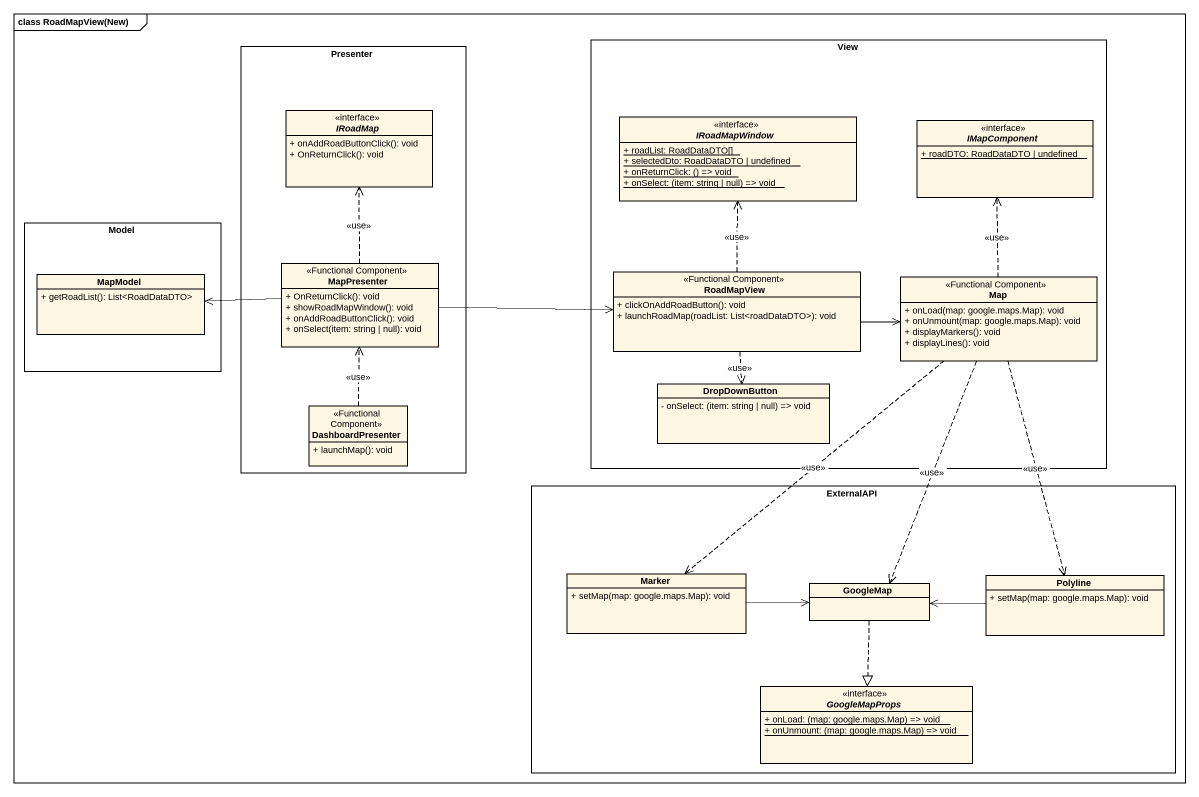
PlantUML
@startuml
mainframe class RoadMapView(New)
hide circle
hide empty members
skinparam classAttributeIconSize 0
rectangle Presenter {
  interface IRoadMap {
    + onAddRoadButtonClick(): void
    + OnReturnClick(): void
  }
  class MapPresenter <<Functional Component>> {
    + OnReturnClick(): void
    + showRoadMapWindow(): void
    + onAddRoadButtonClick(): void
    + onSelect(item: string | null): void
  }
  class DashboardPresenter <<Functional Component>> {
    + launchMap(): void
  }
}
rectangle View {
  interface IRoadMapWindow {
    {static} + roadList: RoadDataDTO[]
    {static} + selectedDto: RoadDataDTO | undefined
    {static} {field} + onReturnClick: () => void
    {static} {field} + onSelect: (item: string | null) => void
  }
  interface IMapComponent {
    {static} + roadDTO: RoadDataDTO | undefined
  }
  class RoadMapView <<Functional Component>> {
    + clickOnAddRoadButton(): void
    + launchRoadMap(roadList: List<roadDataDTO>): void
  }
  class "Map" as Map_ <<Functional Component>> {
    + onLoad(map: google.maps.Map): void
    + onUnmount(map: google.maps.Map): void
    + displayMarkers(): void
    + displayLines(): void
  }
  class DropDownButton {
    {field} - onSelect: (item: string | null) => void
  }
}
rectangle Model {
  class MapModel {
    + getRoadList(): List<RoadDataDTO>
  }
}
rectangle ExternalAPI {
  class Marker {
    + setMap(map: google.maps.Map): void
  }
  class GoogleMap
  class Polyline {
    + setMap(map: google.maps.Map): void
  }
  interface GoogleMapProps {
    {static} {field} + onLoad: (map: google.maps.Map) => void
    {static} {field} + onUnmount: (map: google.maps.Map) => void
  }
}
MapPresenter .up.> IRoadMap : <<use>>
MapPresenter -left-> MapModel
MapPresenter -right-> RoadMapView
RoadMapView .up.> IRoadMapWindow : <<use>>
RoadMapView -right-> Map_
RoadMapView ..> DropDownButton : <<use>>
Map_ .up.> IMapComponent : <<use>>
Map_ ..> Marker : <<use>>
Map_ ..> GoogleMap : <<use>>
Map_ ..> Polyline : <<use>>
DashboardPresenter .up.> MapPresenter : <<use>>
Marker -right-> GoogleMap
GoogleMap ..|> GoogleMapProps
Polyline -left-> GoogleMap
@enduml
